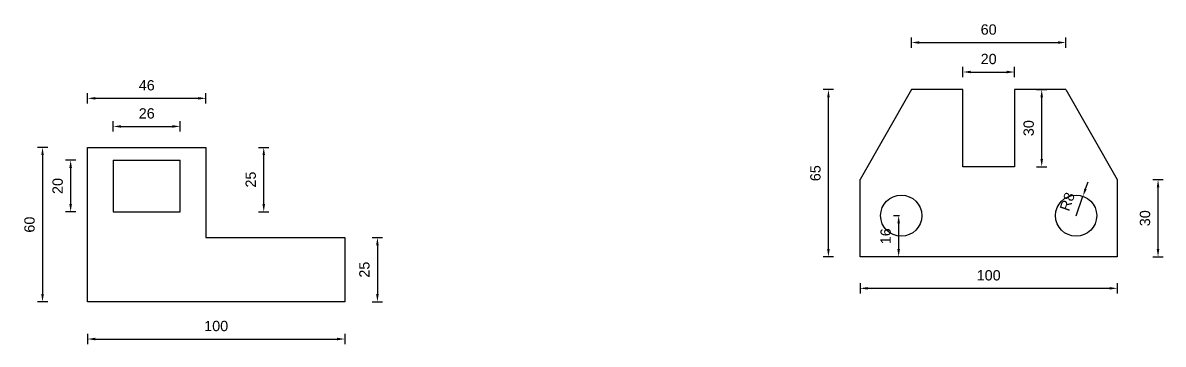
# Model space of a CAD drawing. Header units: millimetres. Extents: x 2100 to 32787, y 24082 to 35493.
# Drawn here: x 3932.2 to 4375.5, y 27569.9 to 27694.8 of the extents above; entities that cross this region are included whole.
import ezdxf

# ---------------------------------------------------------------- set-up
doc = ezdxf.new("R2010")
doc.units = ezdxf.units.MM
doc.linetypes.add('HIDDEN2', pattern=[4.7625, 3.175, -1.5875])
doc.layers.get('Defpoints').update_dxf_attribs({"color": 231, "linetype": 'HIDDEN2'})
doc.layers.add('ÖLÇÜ', color=181, linetype='Continuous')
doc.styles.get("Standard").update_dxf_attribs({"font": 'arial.ttf'})
doc.dimstyles.new('ISO-25', dxfattribs={"dimtxt": 4, "dimasz": 3, "dimexe": 2, "dimexo": 0.625, "dimgap": 3, "dimtad": 1, "dimtxsty": 'Standard', "dimcen": 2.5, "dimadec": 0, "dimazin": 0, "dimtfac": 1, "dimtix": 1, "dimtmove": 0, "dimatfit": 0, "dimfxl": 2, "dimfxlon": 1, "dimarcsym": 0})

# ---------------------------------------------------------------- blocks, each defined once
blk = doc.blocks.new('*D1604')
at = {"layer": 'Defpoints', "color": 0, "lineweight": 70, "transparency": 16777216}
for p in [(3993.42, 27654.51), (3967.42, 27641.36), (3993.42, 27641.36)]:
    blk.add_point(p, dxfattribs=at)
at = {"layer": 'ÖLÇÜ', "color": 0, "lineweight": -2, "transparency": 16777216}
for p, q in [((3967.42, 27652.51), (3967.42, 27656.51)), ((3970.42, 27654.51), (3990.42, 27654.51)), ((3993.42, 27652.51), (3993.42, 27656.51))]:
    blk.add_line(p, q, dxfattribs=at)
at = {"layer": 'ÖLÇÜ', "color": 0, "lineweight": 70, "transparency": 16777216}
for points in [[(3970.42, 27655.01), (3970.42, 27654.01), (3967.42, 27654.51)], [(3990.42, 27655.01), (3990.42, 27654.01), (3993.42, 27654.51)]]:
    blk.add_solid(points, dxfattribs=at)
at = {"layer": 'ÖLÇÜ', "color": 0, "transparency": 16777216, "insert": (3980.42, 27659.55), "char_height": 4, "attachment_point": 5}
blk.add_mtext('26', dxfattribs=at)
blk = doc.blocks.new('*D1605')
at = {"layer": 'Defpoints', "color": 0, "lineweight": 70, "transparency": 16777216}
for p in [(4003.42, 27665.43), (3957.42, 27646.36), (4003.42, 27646.36)]:
    blk.add_point(p, dxfattribs=at)
at = {"layer": 'ÖLÇÜ', "color": 0, "lineweight": -2, "transparency": 16777216}
for p, q in [((3957.42, 27663.43), (3957.42, 27667.43)), ((4003.42, 27663.43), (4003.42, 27667.43)), ((3960.42, 27665.43), (4000.42, 27665.43))]:
    blk.add_line(p, q, dxfattribs=at)
at = {"layer": 'ÖLÇÜ', "color": 0, "lineweight": 70, "transparency": 16777216}
for points in [[(3960.42, 27665.93), (3960.42, 27664.93), (3957.42, 27665.43)], [(4000.42, 27665.93), (4000.42, 27664.93), (4003.42, 27665.43)]]:
    blk.add_solid(points, dxfattribs=at)
at = {"layer": 'ÖLÇÜ', "color": 0, "transparency": 16777216, "insert": (3980.42, 27670.47), "char_height": 4, "attachment_point": 5}
blk.add_mtext('46', dxfattribs=at)
blk = doc.blocks.new('*D1606')
at = {"layer": 'Defpoints', "color": 0, "lineweight": 70, "transparency": 16777216}
for p in [(3967.42, 27641.36), (3950.84, 27621.36), (3967.42, 27621.36)]:
    blk.add_point(p, dxfattribs=at)
at = {"layer": 'ÖLÇÜ', "color": 0, "lineweight": -2, "transparency": 16777216}
for p, q in [((3952.84, 27641.36), (3948.84, 27641.36)), ((3950.84, 27638.36), (3950.84, 27624.36)), ((3952.84, 27621.36), (3948.84, 27621.36))]:
    blk.add_line(p, q, dxfattribs=at)
at = {"layer": 'ÖLÇÜ', "color": 0, "lineweight": 70, "transparency": 16777216}
for points in [[(3950.34, 27638.36), (3951.34, 27638.36), (3950.84, 27641.36)], [(3950.34, 27624.36), (3951.34, 27624.36), (3950.84, 27621.36)]]:
    blk.add_solid(points, dxfattribs=at)
at = {"layer": 'ÖLÇÜ', "color": 0, "transparency": 16777216, "insert": (3945.8, 27631.36), "char_height": 4, "attachment_point": 5, "rotation": 90}
blk.add_mtext('20', dxfattribs=at)
blk = doc.blocks.new('*D1607')
at = {"layer": 'Defpoints', "color": 0, "lineweight": 70, "transparency": 16777216}
for p in [(3957.42, 27646.36), (3939.91, 27586.36), (3957.42, 27586.36)]:
    blk.add_point(p, dxfattribs=at)
at = {"layer": 'ÖLÇÜ', "color": 0, "lineweight": -2, "transparency": 16777216}
for p, q in [((3941.91, 27646.36), (3937.91, 27646.36)), ((3939.91, 27643.36), (3939.91, 27589.36)), ((3941.91, 27586.36), (3937.91, 27586.36))]:
    blk.add_line(p, q, dxfattribs=at)
at = {"layer": 'ÖLÇÜ', "color": 0, "lineweight": 70, "transparency": 16777216}
for points in [[(3939.41, 27643.36), (3940.41, 27643.36), (3939.91, 27646.36)], [(3939.41, 27589.36), (3940.41, 27589.36), (3939.91, 27586.36)]]:
    blk.add_solid(points, dxfattribs=at)
at = {"layer": 'ÖLÇÜ', "color": 0, "transparency": 16777216, "insert": (3934.87, 27616.36), "char_height": 4, "attachment_point": 5, "rotation": 90}
blk.add_mtext('60', dxfattribs=at)
blk = doc.blocks.new('*D1608')
at = {"layer": 'Defpoints', "color": 0, "lineweight": 70, "transparency": 16777216}
for p in [(3957.42, 27586.36), (4057.42, 27586.36), (4057.42, 27571.91)]:
    blk.add_point(p, dxfattribs=at)
at = {"layer": 'ÖLÇÜ', "color": 0, "lineweight": -2, "transparency": 16777216}
for p, q in [((3957.42, 27573.91), (3957.42, 27569.91)), ((4057.42, 27573.91), (4057.42, 27569.91)), ((3960.42, 27571.91), (4054.42, 27571.91))]:
    blk.add_line(p, q, dxfattribs=at)
at = {"layer": 'ÖLÇÜ', "color": 0, "lineweight": 70, "transparency": 16777216}
for points in [[(3960.42, 27572.41), (3960.42, 27571.41), (3957.42, 27571.91)], [(4054.42, 27572.41), (4054.42, 27571.41), (4057.42, 27571.91)]]:
    blk.add_solid(points, dxfattribs=at)
at = {"layer": 'ÖLÇÜ', "color": 0, "transparency": 16777216, "insert": (4007.42, 27576.95), "char_height": 4, "attachment_point": 5}
blk.add_mtext('100', dxfattribs=at)
blk = doc.blocks.new('*D1609')
at = {"layer": 'Defpoints', "color": 0, "lineweight": 70, "transparency": 16777216}
for p in [(4057.42, 27611.36), (4057.42, 27586.36), (4070.09, 27586.36)]:
    blk.add_point(p, dxfattribs=at)
at = {"layer": 'ÖLÇÜ', "color": 0, "lineweight": -2, "transparency": 16777216}
for p, q in [((4068.09, 27611.36), (4072.09, 27611.36)), ((4070.09, 27608.36), (4070.09, 27589.36)), ((4068.09, 27586.36), (4072.09, 27586.36))]:
    blk.add_line(p, q, dxfattribs=at)
at = {"layer": 'ÖLÇÜ', "color": 0, "lineweight": 70, "transparency": 16777216}
for points in [[(4069.59, 27608.36), (4070.59, 27608.36), (4070.09, 27611.36)], [(4069.59, 27589.36), (4070.59, 27589.36), (4070.09, 27586.36)]]:
    blk.add_solid(points, dxfattribs=at)
at = {"layer": 'ÖLÇÜ', "color": 0, "transparency": 16777216, "insert": (4065.05, 27598.86), "char_height": 4, "attachment_point": 5, "rotation": 90}
blk.add_mtext('25', dxfattribs=at)
blk = doc.blocks.new('*D1610')
at = {"layer": 'Defpoints', "color": 0, "lineweight": 70, "transparency": 16777216}
for p in [(3993.42, 27646.36), (4025.91, 27646.36), (3993.42, 27621.36)]:
    blk.add_point(p, dxfattribs=at)
at = {"layer": 'ÖLÇÜ', "color": 0, "lineweight": -2, "transparency": 16777216}
for p, q in [((4023.91, 27646.36), (4027.91, 27646.36)), ((4025.91, 27624.36), (4025.91, 27643.36)), ((4023.91, 27621.36), (4027.91, 27621.36))]:
    blk.add_line(p, q, dxfattribs=at)
at = {"layer": 'ÖLÇÜ', "color": 0, "lineweight": 70, "transparency": 16777216}
for points in [[(4025.41, 27643.36), (4026.41, 27643.36), (4025.91, 27646.36)], [(4025.41, 27624.36), (4026.41, 27624.36), (4025.91, 27621.36)]]:
    blk.add_solid(points, dxfattribs=at)
at = {"layer": 'ÖLÇÜ', "color": 0, "transparency": 16777216, "insert": (4020.86, 27633.86), "char_height": 4, "attachment_point": 5, "rotation": 90}
blk.add_mtext('25', dxfattribs=at)
blk = doc.blocks.new('*D1668')
at = {"layer": 'Defpoints', "color": 0, "lineweight": 70, "ltscale": 3, "transparency": 16777216}
for p in [(4245.42, 27668.84), (4257.71, 27668.84), (4257.71, 27603.84)]:
    blk.add_point(p, dxfattribs=at)
at = {"layer": 'ÖLÇÜ', "color": 0, "lineweight": -2, "ltscale": 3, "transparency": 16777216}
for p, q in [((4247.42, 27668.84), (4243.42, 27668.84)), ((4245.42, 27606.84), (4245.42, 27665.84)), ((4247.42, 27603.84), (4243.42, 27603.84))]:
    blk.add_line(p, q, dxfattribs=at)
at = {"layer": 'ÖLÇÜ', "color": 0, "lineweight": 70, "ltscale": 3, "transparency": 16777216}
for points in [[(4244.92, 27665.84), (4245.92, 27665.84), (4245.42, 27668.84)], [(4244.92, 27606.84), (4245.92, 27606.84), (4245.42, 27603.84)]]:
    blk.add_solid(points, dxfattribs=at)
at = {"layer": 'ÖLÇÜ', "color": 0, "ltscale": 3, "transparency": 16777216, "insert": (4240.38, 27636.34), "char_height": 4, "attachment_point": 5, "rotation": 90}
blk.add_mtext('65', dxfattribs=at)
blk = doc.blocks.new('*D1669')
at = {"layer": 'Defpoints', "color": 0, "lineweight": 70, "ltscale": 3, "transparency": 16777216}
for p in [(4257.71, 27603.84), (4357.71, 27603.84), (4357.71, 27591.61)]:
    blk.add_point(p, dxfattribs=at)
at = {"layer": 'ÖLÇÜ', "color": 0, "lineweight": -2, "ltscale": 3, "transparency": 16777216}
for p, q in [((4257.71, 27593.61), (4257.71, 27589.61)), ((4260.71, 27591.61), (4354.71, 27591.61)), ((4357.71, 27593.61), (4357.71, 27589.61))]:
    blk.add_line(p, q, dxfattribs=at)
at = {"layer": 'ÖLÇÜ', "color": 0, "lineweight": 70, "ltscale": 3, "transparency": 16777216}
for points in [[(4260.71, 27592.11), (4260.71, 27591.11), (4257.71, 27591.61)], [(4354.71, 27592.11), (4354.71, 27591.11), (4357.71, 27591.61)]]:
    blk.add_solid(points, dxfattribs=at)
at = {"layer": 'ÖLÇÜ', "color": 0, "ltscale": 3, "transparency": 16777216, "insert": (4307.71, 27596.65), "char_height": 4, "attachment_point": 5}
blk.add_mtext('100', dxfattribs=at)
blk = doc.blocks.new('*D1670')
at = {"layer": 'Defpoints', "color": 0, "lineweight": 70, "ltscale": 3, "transparency": 16777216}
for p in [(4357.71, 27633.84), (4373.55, 27633.84), (4357.71, 27603.84)]:
    blk.add_point(p, dxfattribs=at)
at = {"layer": 'ÖLÇÜ', "color": 0, "lineweight": -2, "ltscale": 3, "transparency": 16777216}
for p, q in [((4371.55, 27633.84), (4375.55, 27633.84)), ((4373.55, 27606.84), (4373.55, 27630.84)), ((4371.55, 27603.84), (4375.55, 27603.84))]:
    blk.add_line(p, q, dxfattribs=at)
at = {"layer": 'ÖLÇÜ', "color": 0, "lineweight": 70, "ltscale": 3, "transparency": 16777216}
for points in [[(4373.05, 27630.84), (4374.05, 27630.84), (4373.55, 27633.84)], [(4373.05, 27606.84), (4374.05, 27606.84), (4373.55, 27603.84)]]:
    blk.add_solid(points, dxfattribs=at)
at = {"layer": 'ÖLÇÜ', "color": 0, "ltscale": 3, "transparency": 16777216, "insert": (4368.5, 27618.84), "char_height": 4, "attachment_point": 5, "rotation": 90}
blk.add_mtext('30', dxfattribs=at)
blk = doc.blocks.new('*D1671')
at = {"layer": 'Defpoints', "color": 0, "lineweight": 70, "ltscale": 3, "transparency": 16777216}
for p in [(4317.71, 27668.84), (4328.33, 27668.84), (4317.71, 27638.84)]:
    blk.add_point(p, dxfattribs=at)
at = {"layer": 'ÖLÇÜ', "color": 0, "lineweight": -2, "ltscale": 3, "transparency": 16777216}
for p, q in [((4326.33, 27668.84), (4330.33, 27668.84)), ((4328.33, 27641.84), (4328.33, 27665.84)), ((4326.33, 27638.84), (4330.33, 27638.84))]:
    blk.add_line(p, q, dxfattribs=at)
at = {"layer": 'ÖLÇÜ', "color": 0, "lineweight": 70, "ltscale": 3, "transparency": 16777216}
for points in [[(4327.83, 27665.84), (4328.83, 27665.84), (4328.33, 27668.84)], [(4327.83, 27641.84), (4328.83, 27641.84), (4328.33, 27638.84)]]:
    blk.add_solid(points, dxfattribs=at)
at = {"layer": 'ÖLÇÜ', "color": 0, "ltscale": 3, "transparency": 16777216, "insert": (4323.28, 27653.84), "char_height": 4, "attachment_point": 5, "rotation": 90}
blk.add_mtext('30', dxfattribs=at)
blk = doc.blocks.new('*D1672')
at = {"layer": 'Defpoints', "color": 0, "lineweight": 70, "ltscale": 3, "transparency": 16777216}
for p in [(4317.71, 27675.65), (4297.71, 27668.84), (4317.71, 27668.84)]:
    blk.add_point(p, dxfattribs=at)
at = {"layer": 'ÖLÇÜ', "color": 0, "lineweight": -2, "ltscale": 3, "transparency": 16777216}
for p, q in [((4297.71, 27673.65), (4297.71, 27677.65)), ((4300.71, 27675.65), (4314.71, 27675.65)), ((4317.71, 27673.65), (4317.71, 27677.65))]:
    blk.add_line(p, q, dxfattribs=at)
at = {"layer": 'ÖLÇÜ', "color": 0, "lineweight": 70, "ltscale": 3, "transparency": 16777216}
for points in [[(4300.71, 27676.15), (4300.71, 27675.15), (4297.71, 27675.65)], [(4314.71, 27676.15), (4314.71, 27675.15), (4317.71, 27675.65)]]:
    blk.add_solid(points, dxfattribs=at)
at = {"layer": 'ÖLÇÜ', "color": 0, "ltscale": 3, "transparency": 16777216, "insert": (4307.71, 27680.69), "char_height": 4, "attachment_point": 5}
blk.add_mtext('20', dxfattribs=at)
blk = doc.blocks.new('*D1673')
at = {"layer": 'Defpoints', "color": 0, "lineweight": 70, "ltscale": 3, "transparency": 16777216}
for p in [(4337.71, 27687.1), (4277.71, 27668.84), (4337.71, 27668.84)]:
    blk.add_point(p, dxfattribs=at)
at = {"layer": 'ÖLÇÜ', "color": 0, "lineweight": -2, "ltscale": 3, "transparency": 16777216}
for p, q in [((4277.71, 27685.1), (4277.71, 27689.1)), ((4337.71, 27685.1), (4337.71, 27689.1)), ((4280.71, 27687.1), (4334.71, 27687.1))]:
    blk.add_line(p, q, dxfattribs=at)
at = {"layer": 'ÖLÇÜ', "color": 0, "lineweight": 70, "ltscale": 3, "transparency": 16777216}
for points in [[(4280.71, 27687.6), (4280.71, 27686.6), (4277.71, 27687.1)], [(4334.71, 27687.6), (4334.71, 27686.6), (4337.71, 27687.1)]]:
    blk.add_solid(points, dxfattribs=at)
at = {"layer": 'ÖLÇÜ', "color": 0, "ltscale": 3, "transparency": 16777216, "insert": (4307.71, 27692.14), "char_height": 4, "attachment_point": 5}
blk.add_mtext('60', dxfattribs=at)
blk = doc.blocks.new('*D1594')
at = {"layer": 'Defpoints', "color": 0, "lineweight": 70, "ltscale": 3, "transparency": 16777216}
for p in [(4344.36, 27627.39), (4341.71, 27619.84)]:
    blk.add_point(p, dxfattribs=at)
at = {"layer": 'ÖLÇÜ', "color": 0, "lineweight": -2, "ltscale": 3, "transparency": 16777216}
for p, q in [((4345.36, 27630.22), (4346.35, 27633.05)), ((4341.71, 27619.84), (4344.36, 27627.39))]:
    blk.add_line(p, q, dxfattribs=at)
at = {"layer": 'ÖLÇÜ', "color": 0, "lineweight": 70, "ltscale": 3, "transparency": 16777216}
blk.add_solid([(4344.89, 27630.39), (4345.83, 27630.06), (4344.36, 27627.39)], dxfattribs=at)
at = {"layer": 'ÖLÇÜ', "color": 0, "ltscale": 3, "transparency": 16777216, "insert": (4338.28, 27625.29), "char_height": 4, "attachment_point": 5, "rotation": 70.6296}
blk.add_mtext('R8', dxfattribs=at)
blk = doc.blocks.new('*D1674')
at = {"layer": 'Defpoints', "color": 0, "lineweight": 70, "ltscale": 3, "transparency": 16777216}
for p in [(4273.71, 27619.84), (4272.71, 27603.84), (4273.71, 27603.84)]:
    blk.add_point(p, dxfattribs=at)
at = {"layer": 'ÖLÇÜ', "color": 0, "lineweight": -2, "ltscale": 3, "transparency": 16777216}
for p, q in [((4273.08, 27619.84), (4270.71, 27619.84)), ((4272.71, 27616.84), (4272.71, 27606.84)), ((4273.08, 27603.84), (4270.71, 27603.84))]:
    blk.add_line(p, q, dxfattribs=at)
at = {"layer": 'ÖLÇÜ', "color": 0, "lineweight": 70, "ltscale": 3, "transparency": 16777216}
for points in [[(4272.21, 27616.84), (4273.21, 27616.84), (4272.71, 27619.84)], [(4272.21, 27606.84), (4273.21, 27606.84), (4272.71, 27603.84)]]:
    blk.add_solid(points, dxfattribs=at)
at = {"layer": 'ÖLÇÜ', "color": 0, "ltscale": 3, "transparency": 16777216, "insert": (4267.67, 27611.84), "char_height": 4, "attachment_point": 5, "rotation": 90}
blk.add_mtext('16', dxfattribs=at)

msp = doc.modelspace()

# ---------------------------------------------------------------- linework, layer by layer
for p, q in [((4277.709, 27668.845), (4257.709, 27633.845)), ((4297.709, 27668.845), (4277.709, 27668.845)), ((4297.709, 27638.845), (4297.709, 27668.845)), ((4337.709, 27668.845), (4317.709, 27668.845)), ((4317.709, 27668.845), (4317.709, 27638.845)), ((4337.709, 27668.845), (4357.709, 27633.845)), ((3957.416, 27586.357), (3957.416, 27646.357)), ((3957.416, 27646.357), (3957.416, 27646.357)), ((3957.416, 27646.357), (3967.416, 27646.357)), ((3967.416, 27646.357), (4003.416, 27646.357)), ((4003.416, 27646.357), (4003.416, 27611.357)), ((3967.416, 27641.357), (3993.416, 27641.357)), ((3967.416, 27641.357), (3967.416, 27621.357)), ((3993.416, 27621.357), (3993.416, 27641.357)), ((4317.709, 27638.845), (4297.709, 27638.845)), ((4257.709, 27603.845), (4257.709, 27633.845)), ((4357.709, 27633.845), (4357.709, 27619.845)), ((3967.416, 27621.357), (3993.416, 27621.357)), ((4357.709, 27619.845), (4357.709, 27603.845)), ((4003.416, 27611.357), (4057.416, 27611.357)), ((4057.416, 27611.357), (4057.416, 27586.357)), ((4357.709, 27603.845), (4257.709, 27603.845)), ((4037.416, 27586.357), (3957.416, 27586.357)), ((3957.416, 27586.357), (3957.416, 27586.357)), ((4057.416, 27586.357), (4037.416, 27586.357))]:
    msp.add_line(p, q)
at = {"ltscale": 0.2}
msp.add_line((4257.709, 27603.845), (4257.709, 27621.024), dxfattribs=at)
for centre in [(4273.709, 27619.845), (4341.709, 27619.845)]:
    msp.add_circle(centre, 8, dxfattribs=at)

# ---------------------------------------------------------------- dimensions: what is measured, and where the dimension line sits
at = {"layer": 'ÖLÇÜ', "ltscale": 3}
for base, p1, p2, picture, middle in [((4337.709, 27687.097), (4277.709, 27668.845), (4337.709, 27668.845), '*D1673', (4307.709, 27692.14)), ((4317.709, 27675.651), (4297.709, 27668.845), (4317.709, 27668.845), '*D1672', (4307.709, 27680.693)), ((4357.709, 27591.608), (4257.709, 27603.845), (4357.709, 27603.845), '*D1669', (4307.709, 27596.65))]:
    dim = msp.add_linear_dim(base=base, p1=p1, p2=p2, dimstyle='ISO-25', dxfattribs=at)
    dim.commit()
    dim.dimension.update_dxf_attribs({"geometry": picture, "text_midpoint": middle})
at = {"layer": 'ÖLÇÜ'}
for base, p1, p2, picture, middle in [((4003.416, 27665.429), (3957.416, 27646.357), (4003.416, 27646.357), '*D1605', (3980.416, 27670.471)), ((3993.416, 27654.511), (3967.416, 27641.357), (3993.416, 27641.357), '*D1604', (3980.416, 27659.553)), ((4057.416, 27571.912), (3957.416, 27586.357), (4057.416, 27586.357), '*D1608', (4007.416, 27576.954))]:
    dim = msp.add_linear_dim(base=base, p1=p1, p2=p2, dimstyle='ISO-25', dxfattribs=at)
    dim.commit()
    dim.dimension.update_dxf_attribs({"geometry": picture, "text_midpoint": middle})
at = {"layer": 'ÖLÇÜ', "ltscale": 3}
for base, p1, p2, picture, middle in [((4245.421, 27668.845), (4257.709, 27603.845), (4257.709, 27668.845), '*D1668', (4240.379, 27636.345)), ((4328.327, 27668.845), (4317.709, 27638.845), (4317.709, 27668.845), '*D1671', (4323.283, 27653.845)), ((4373.548, 27633.845), (4357.709, 27603.845), (4357.709, 27633.845), '*D1670', (4368.505, 27618.845)), ((4272.708, 27603.845), (4273.709, 27619.845), (4273.709, 27603.845), '*D1674', (4267.666, 27611.845))]:
    dim = msp.add_linear_dim(base=base, p1=p1, p2=p2, angle=90, dimstyle='ISO-25', dxfattribs=at)
    dim.commit()
    dim.dimension.update_dxf_attribs({"geometry": picture, "text_midpoint": middle})
at = {"layer": 'ÖLÇÜ'}
for base, p1, p2, picture, middle in [((3939.913, 27586.357), (3957.416, 27646.357), (3957.416, 27586.357), '*D1607', (3934.871, 27616.357)), ((4025.906, 27646.357), (3993.416, 27621.357), (3993.416, 27646.357), '*D1610', (4020.863, 27633.857)), ((3950.84, 27621.357), (3967.416, 27641.357), (3967.416, 27621.357), '*D1606', (3945.798, 27631.357)), ((4070.09, 27586.357), (4057.416, 27611.357), (4057.416, 27586.357), '*D1609', (4065.047, 27598.857))]:
    dim = msp.add_linear_dim(base=base, p1=p1, p2=p2, angle=90, dimstyle='ISO-25', dxfattribs=at)
    dim.commit()
    dim.dimension.update_dxf_attribs({"geometry": picture, "text_midpoint": middle})
at = {"layer": 'ÖLÇÜ', "ltscale": 3}
dim = msp.add_radius_dim(center=(4341.709, 27619.845), mpoint=(4344.362, 27627.392), dimstyle='ISO-25', dxfattribs=at)
dim.commit()
dim.dimension.update_dxf_attribs({"geometry": '*D1594', "text_midpoint": (4338.279, 27625.291)})

doc.saveas('drawing.dxf')
